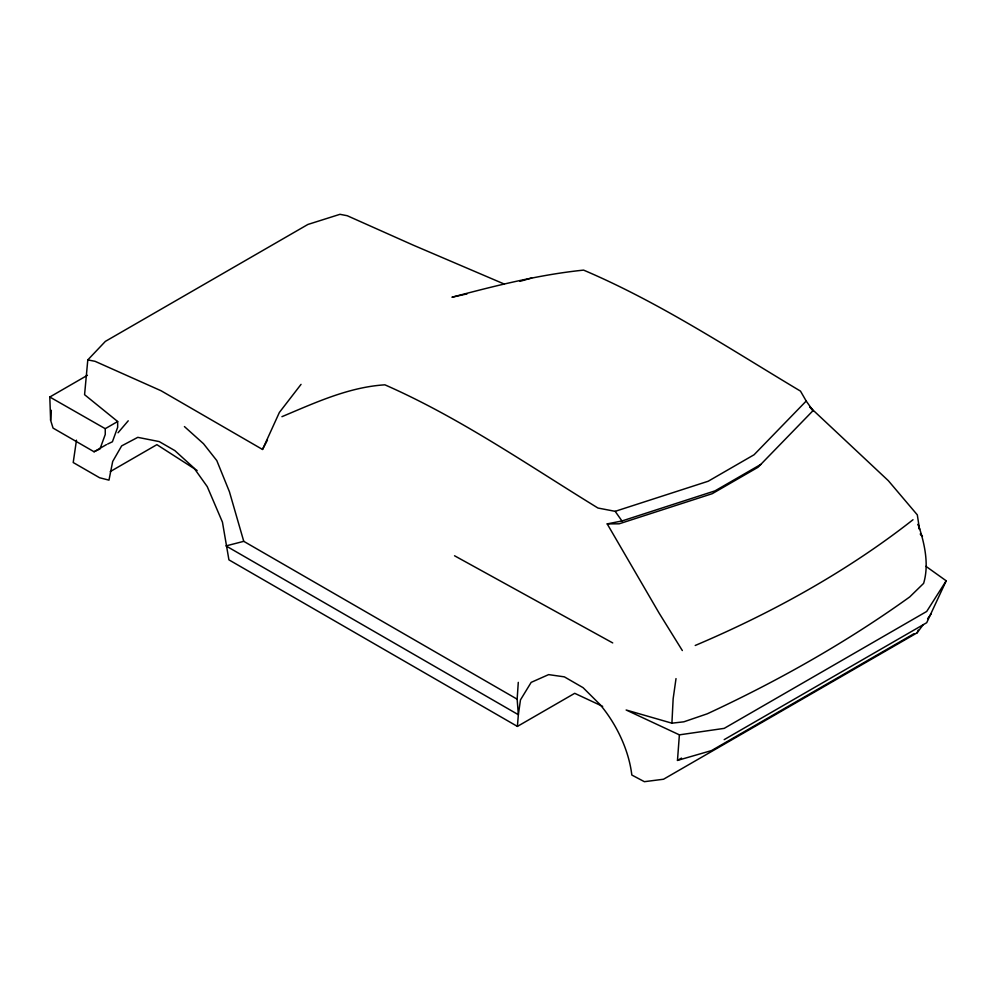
<?xml version="1.0" encoding="UTF-8"?>
<svg xmlns="http://www.w3.org/2000/svg" width="996" height="996" viewBox="0 0 996 996"><rect width="100%" height="100%" fill="white"/><g stroke="black" fill="none" stroke-linecap="round" stroke-linejoin="round"><path stroke-width="1.49" d="M76.468 440.182L73.218 462.53L99.588 477.744L108.975 480.147L112.697 461.447L121.649 445.897L137.784 437.344L159.198 441.577L174.86 450.615L193.959 467.983L207.243 486.608L222.444 522.128L228.918 559.852L517.397 726.408L518.356 714.705L517.148 699.18L518.281 682.36M50.622 420.262L49.8 397.018L105.252 428.691L105.252 434.48L99.986 448.947L94.06 451.761L53.049 428.081L50.622 420.262L51.319 410.277M914.042 633.668L711.542 750.573L677.479 760.421L679.384 734.849L626.148 709.999L671.914 723.183L683.854 721.814L707.26 713.808A1322.053 763.285 0 0 0 909.771 596.89L923.616 583.382C929.38 564.222 924.45 542.683 918.113 524.17L919.545 529.411L917.316 514.882L888.332 480.695L809.698 406.978M504.362 284.097L413.253 245.153L347.231 215.721L339.972 214.314L307.876 224.461L105.377 341.379L87.797 359.905L84.573 394.69L117.665 421.52L117.665 427.309L112.411 441.776L107.655 444.029M676.01 678.6L673.147 698.794L671.914 723.183M517.148 699.18L243.759 541.338L225.992 545.908L518.356 714.705L520.485 699.877L531.167 682.372L548.622 674.616L564.359 676.857L583.071 687.663L600.14 704.645A86.279 49.812 60 0 1 631.813 775.025L644.387 781.686L663.535 779.233L917.142 632.821L918.212 630.057M87.797 359.905L95.043 361.311L161.078 390.756L262.521 449.457L279.378 412.444L301.041 384.369M724.192 739.63L926.703 622.712L946.2 580.805L925.944 566.338M262.521 449.457L267.451 440.045M946.2 580.805L926.703 611.457L724.192 728.375L679.384 734.849M917.142 632.821L923.242 624.579M927.6 618.703L931.086 613.997M118.026 432.762L128.235 420.798M467.062 293.882L451.96 297.231C495.261 285.802 538.961 274.684 583.594 270.115C659.962 302.622 729.483 348.675 800.485 391.117L806.212 401.039L754.072 454.761L708.218 481.23L615.167 511.334L597.974 508.035C528.141 465.207 460.152 417.897 384.904 384.83C348.662 387.083 314.935 402.82 281.93 416.677M806.212 401.039L813.01 410.676L758.056 467.236L712.202 493.705L619.151 523.809L607.199 523.896L659.078 613.05L682.335 650.55M49.8 397.018L87.399 375.305M105.252 428.691L117.665 421.52M94.06 451.761L106.472 444.59M110.245 471.594L156.895 444.664L197.146 470.51M760.869 464.397L715.016 490.866L621.965 520.97L607.199 523.896M517.397 726.408L574.704 693.316L602.667 706.363M677.479 760.421L681.513 758.093M519.987 281.345L531.64 278.009M454.537 555.768L612.727 642.93M184.422 426.574L203.508 443.718L216.792 460.575L229.404 491.675L243.759 541.338M920.329 534.055L922.458 536.321L920.441 534.043M810.532 407.899L813.01 410.676M615.167 511.334L621.965 520.97M913.008 519.725A1019.667 588.698 0 0 1 695.22 645.47"/></g></svg>
